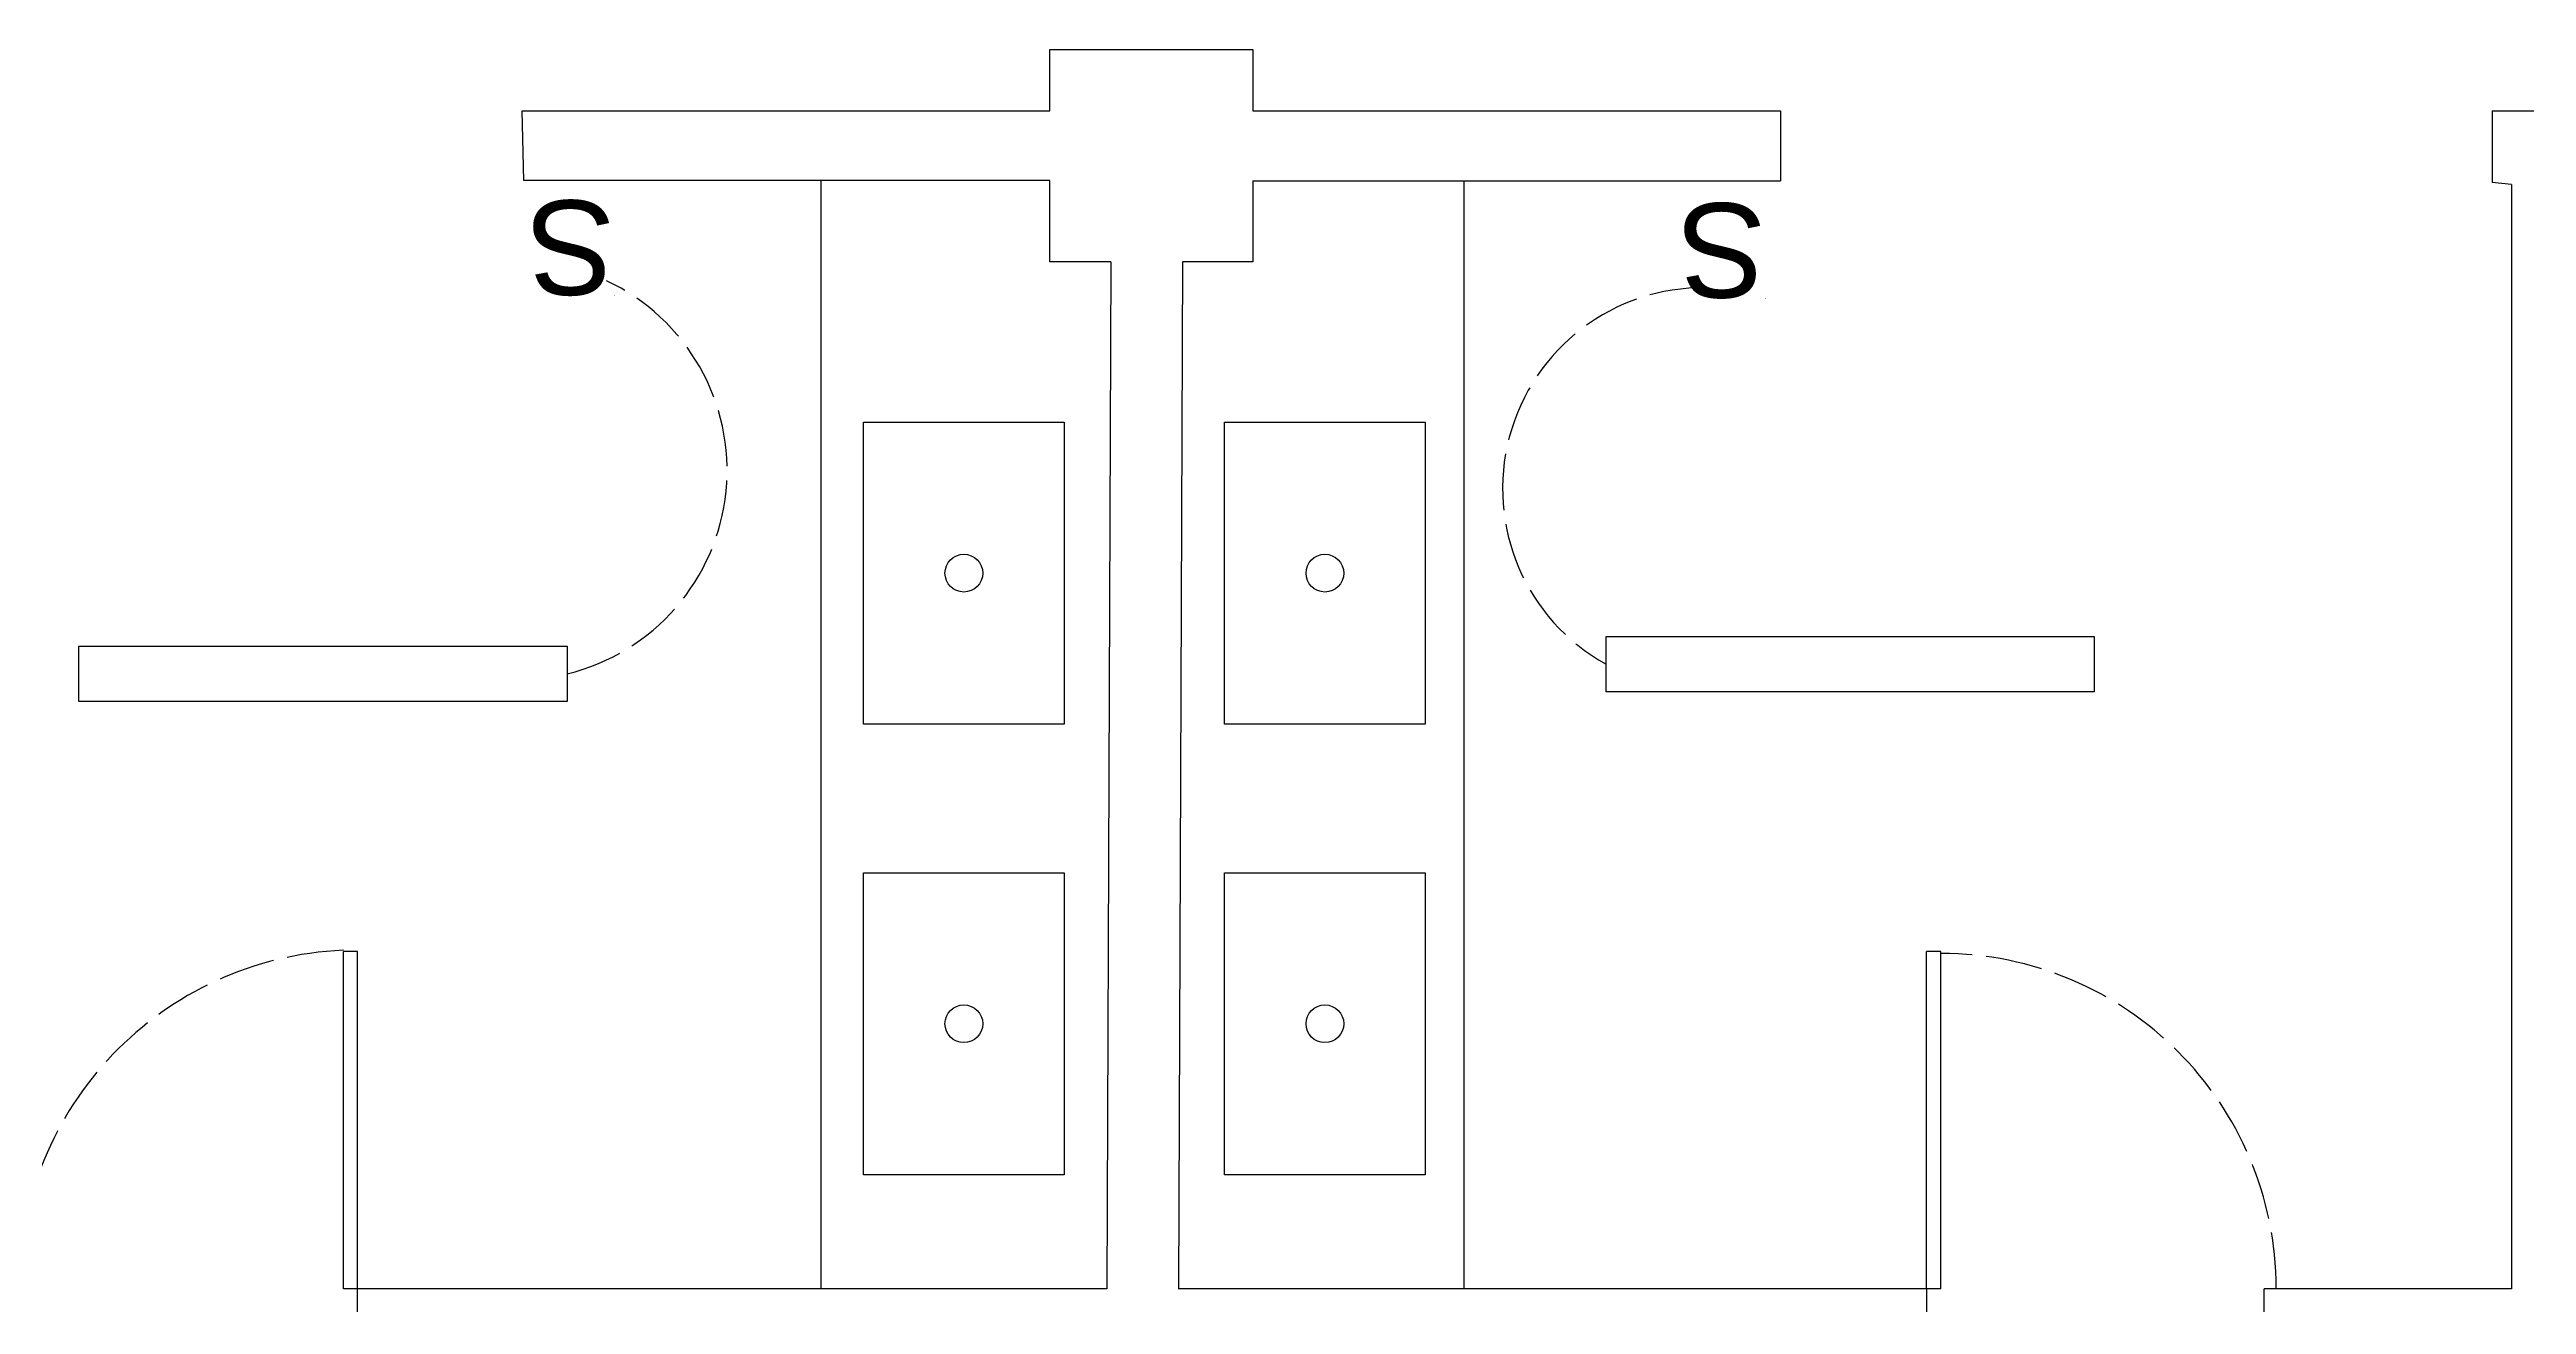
# Model space of a CAD drawing. Header units: centimetres. Extents: x 5373 to 12554, y -7923 to 4675.
# Drawn here: x 5822 to 6347, y -4424 to -4158 of the extents above; entities that cross this region are included whole.
import ezdxf

# ---------------------------------------------------------------- set-up
doc = ezdxf.new("R2010")
doc.units = ezdxf.units.CM
doc.linetypes.add('ACAD_ISO02W100', pattern=[15, 12, -3])
doc.linetypes.add('HIDDEN', pattern=[0.375, 0.25, -0.125])
doc.layers.add('ELCETRICAN HIDDEN', color=130, linetype='HIDDEN')
doc.layers.add('Electrical', color=50, linetype='Continuous')
doc.styles.get("Standard").update_dxf_attribs({"font": 'arial.ttf'})

msp = doc.modelspace()

# ---------------------------------------------------------------- linework, layer by layer
for p, q in [((5922.19, -4171), (6034, -4171)), ((5922.48, -4185.77), (5922.19, -4171)), ((6077, -4171), (6188.82, -4171)), ((6188.82, -4171), (6188.82, -4185.83)), ((6339.62, -4171), (6339.62, -4186.2)), ((6339.62, -4171), (6350, -4171)), ((6034, -4185.77), (5922.48, -4185.77)), ((6077, -4185.83), (6188.82, -4185.83)), ((6343.71, -4186.59), (6339.62, -4186.2)), ((6343.71, -4186.59), (6343.71, -4420.65)), ((6046.91, -4203), (6046.03, -4420.65)), ((6062.11, -4203), (6061.23, -4420.65)), ((5884.27, -4420.65), (5884.27, -4349.15)), ((5887.27, -4349.15), (5884.27, -4349.15)), ((5887.27, -4420.65), (5887.27, -4349.15)), ((6219.76, -4420.65), (6219.76, -4349.15)), ((6222.76, -4349.15), (6219.76, -4349.15)), ((6222.76, -4420.65), (6222.76, -4349.15)), ((5887.27, -4420.65), (5884.27, -4420.65)), ((6046.03, -4420.65), (5887.27, -4420.65)), ((5887.27, -4435.85), (5887.27, -4420.65)), ((6219.76, -4420.65), (6061.17, -4420.65)), ((6219.76, -4420.65), (6219.76, -4435.85)), ((6222.76, -4420.65), (6219.76, -4420.65)), ((6343.71, -4420.65), (6291.26, -4420.65)), ((6291.26, -4435.85), (6291.26, -4420.65))]:
    msp.add_line(p, q)
at = {"linetype": 'ACAD_ISO02W100'}
for centre, radius, start, end in [((5887.27, -4420.65), 71.79, 92.3949, 180), ((6222.76, -4420.65), 71.07, 0, 90)]:
    msp.add_arc(centre, radius, start, end, dxfattribs=at)
at = {"layer": 'Defpoints', "linetype": 'Continuous'}
for p, q in [((5985.53, -4420.65), (5985.53, -4185.77)), ((6121.73, -4420.65), (6121.73, -4185.83))]:
    msp.add_line(p, q, dxfattribs=at)
for points in [[(6034, -4171), (6034, -4158), (6077, -4158), (6077, -4171)], [(6046.91, -4203), (6034, -4203), (6034, -4185.77)], [(6077, -4185.83), (6077, -4203), (6062.11, -4203)]]:
    msp.add_lwpolyline(points, dxfattribs=at)
for points in [[(6037, -4300.98), (5994.5, -4300.98), (5994.5, -4236.98), (6037, -4236.98)], [(6113.5, -4300.98), (6071, -4300.98), (6071, -4236.98), (6113.5, -4236.98)], [(6037, -4396.48), (5994.5, -4396.48), (5994.5, -4332.48), (6037, -4332.48)], [(6113.5, -4396.48), (6071, -4396.48), (6071, -4332.48), (6113.5, -4332.48)]]:
    msp.add_lwpolyline(points, close=True, dxfattribs=at)
for centre in [(6015.75, -4268.98), (6092.25, -4268.98), (6015.75, -4364.48), (6092.25, -4364.48)]:
    msp.add_circle(centre, 4, dxfattribs=at)
at = {"layer": 'ELCETRICAN HIDDEN', "linetype": 'ACAD_ISO02W100'}
for centre, radius, start, end in [((5921.19, -4247.2), 44.39, 283.7003, 64.9294), ((6172.47, -4251.05), 42.57, 89.287, 240.9931)]:
    msp.add_arc(centre, radius, start, end, dxfattribs=at)
at = {"layer": 'Electrical', "linetype": 'Continuous'}
for points in [[(6255.28, -4294.15), (6151.83, -4294.15), (6151.83, -4282.42), (6255.28, -4282.42)], [(5931.7, -4296.19), (5828.25, -4296.19), (5828.25, -4284.47), (5931.7, -4284.47)]]:
    msp.add_lwpolyline(points, close=True, dxfattribs=at)

# ---------------------------------------------------------------- texts
at = {"layer": 'Electrical', "linetype": 'Continuous', "char_height": 0.2, "attachment_point": 1, "rotation": 180}
for insert in [(5941.84, -4210.32), (6185.75, -4210.9)]:
    msp.add_mtext_dynamic_manual_height_columns('s{\\H100x;\\PS}', width=14.7793, gutter_width=1, heights=[0], dxfattribs=dict(at, insert=insert))

doc.saveas('drawing.dxf')
